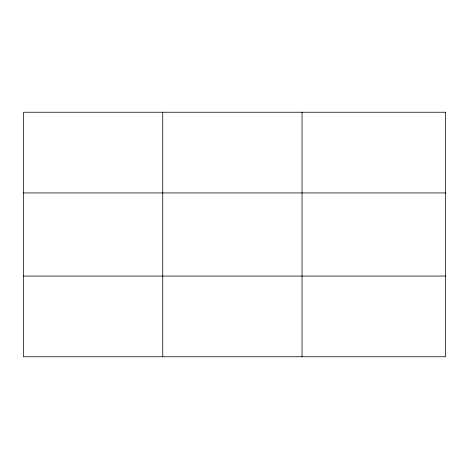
<?xml version="1.0" encoding="UTF-8"?>
<svg xmlns="http://www.w3.org/2000/svg" width="469" height="469" viewBox="0 0 469 469"><rect width="100%" height="100%" fill="white"/><g stroke="black" fill="none" stroke-linecap="round" stroke-linejoin="round"><path stroke-width="0.7" d="M162.743 356.757L162.743 112.243M302.036 356.757L302.036 112.243M23.45 192.935L445.55 192.935M23.45 276.065L445.55 276.065M445.55 112.243L445.55 356.757L23.45 356.757L23.45 112.243L445.55 112.243"/></g></svg>
